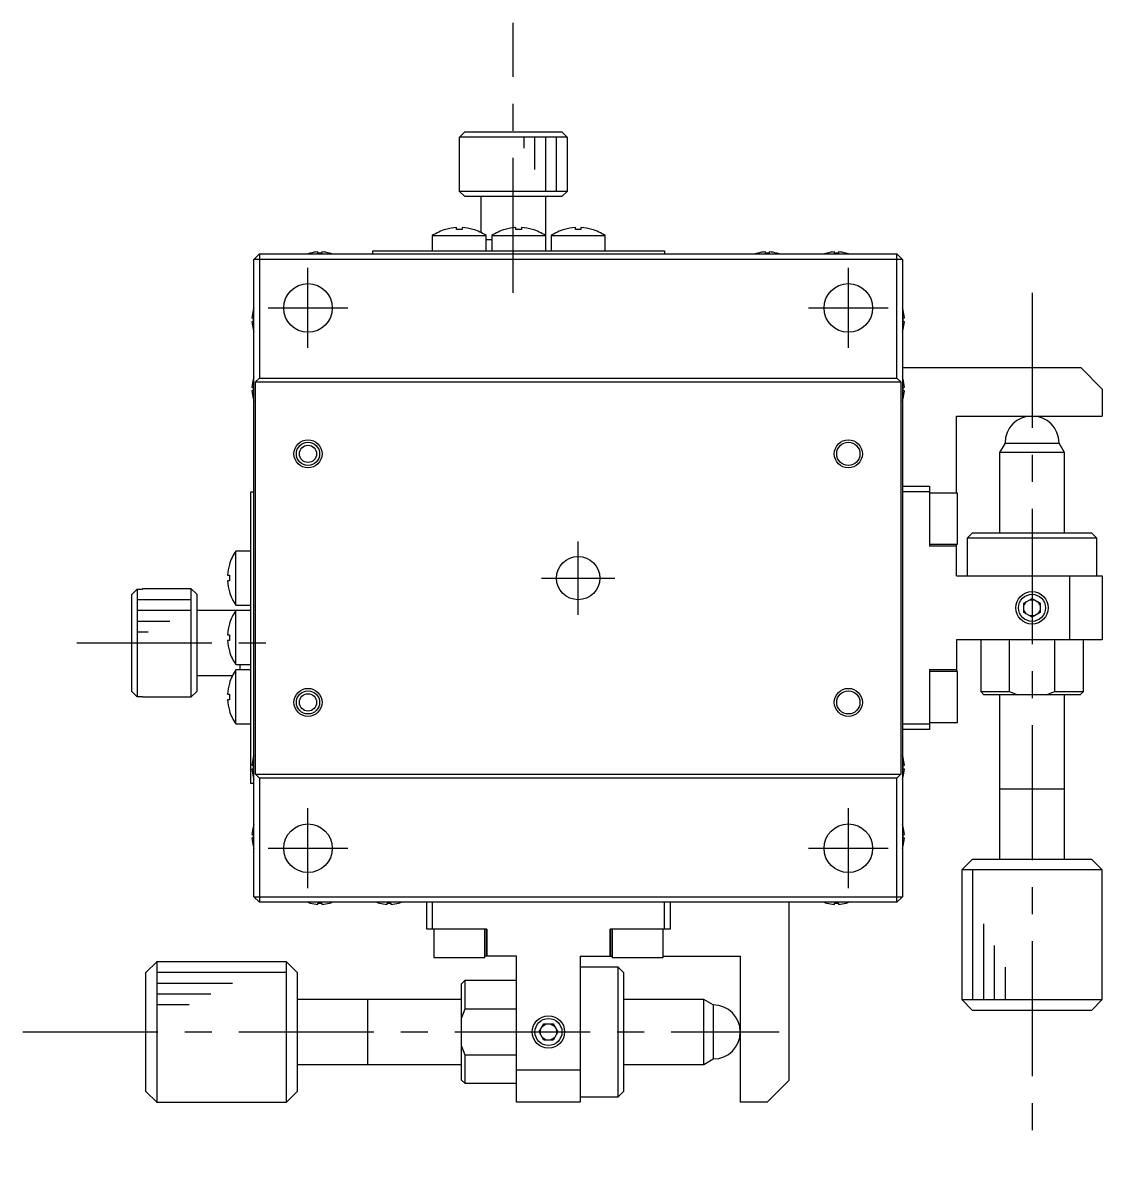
# Model space of a CAD drawing. Extents: x 45 to 384, y 9 to 263.
# Drawn here: x 284 to 383.9, y 100.3 to 205.3 of the extents above; entities that cross this region are included whole.
import ezdxf

# ---------------------------------------------------------------- set-up
doc = ezdxf.new("R2010")
doc.units = 0
doc.header["$LTSCALE"] = 10
doc.linetypes.add('CENTER', pattern=[2, 1.25, -0.25, 0.25, -0.25])
doc.layers.get('0').update_dxf_attribs({"linetype": 'CONTINUOUS'})
doc.layers.add('CENTER', color=1, linetype='CENTER')

msp = doc.modelspace()

# ---------------------------------------------------------------- linework, layer by layer
at = {"color": 7, "linetype": 'CONTINUOUS'}
for p, q in [((324.390936, 194.651821), (324.892724, 195.151821)), ((324.390936, 194.151821), (324.390936, 194.651821)), ((334.358885, 194.651821), (324.390936, 194.651821)), ((324.892724, 195.151821), (333.857098, 195.151821)), ((333.857098, 195.151821), (334.358885, 194.651821)), ((334.358885, 194.651821), (334.358885, 194.151821)), ((324.374911, 194.151821), (324.390936, 194.151821)), ((324.374911, 194.151821), (324.374911, 189.651821)), ((334.358885, 194.151821), (334.374911, 194.151821)), ((334.374911, 189.651821), (334.374911, 194.151821)), ((324.374911, 189.651821), (334.374911, 189.651821)), ((324.374911, 189.651821), (324.874911, 189.151821)), ((333.874911, 189.151821), (324.874911, 189.151821)), ((326.374911, 189.151821), (326.374911, 185.83295)), ((332.374911, 184.151821), (332.374911, 189.151821)), ((333.874911, 189.151821), (334.374911, 189.651821)), ((323.116321, 186.114402), (323.112978, 186.121257)), ((324.114911, 186.114402), (324.114911, 186.286774)), ((324.634911, 186.114402), (324.114911, 186.114402)), ((324.634911, 186.286774), (324.634911, 186.114402)), ((325.636843, 186.121257), (325.6335, 186.114402)), ((328.616321, 186.114402), (328.612978, 186.121257)), ((329.614911, 186.114402), (329.614911, 186.286774)), ((330.134911, 186.114402), (329.614911, 186.114402)), ((330.134911, 186.286774), (330.134911, 186.114402)), ((331.136843, 186.121257), (331.1335, 186.114402)), ((334.116321, 186.114402), (334.112978, 186.121257)), ((335.114911, 186.114402), (335.114911, 186.286774)), ((335.634911, 186.114402), (335.114911, 186.114402)), ((335.634911, 186.286774), (335.634911, 186.114402)), ((336.636843, 186.121257), (336.6335, 186.114402)), ((321.874911, 185.543478), (321.874911, 184.151821)), ((321.874911, 185.543478), (326.874911, 185.543478)), ((326.874911, 184.151821), (326.874911, 185.543478)), ((327.374911, 185.151821), (326.874911, 185.151821)), ((327.374911, 185.543478), (327.374911, 184.151821)), ((327.374911, 185.543478), (332.374911, 185.543478)), ((332.874911, 185.543478), (332.874911, 184.151821)), ((332.874911, 185.543478), (337.874911, 185.543478)), ((337.874911, 184.151821), (337.874911, 185.543478)), ((305.874911, 183.851821), (305.374911, 183.351821)), ((305.874911, 183.851821), (364.874911, 183.851821)), ((305.874911, 183.851821), (305.874911, 172.351821)), ((310.588549, 183.921343), (310.586295, 183.925965)), ((311.294911, 183.921343), (311.294911, 184.04168)), ((311.654911, 183.921343), (311.294911, 183.921343)), ((311.654911, 184.04168), (311.654911, 183.921343)), ((312.363527, 183.925965), (312.361272, 183.921343)), ((316.374911, 183.851821), (316.374911, 184.151821)), ((316.374911, 184.151821), (343.374911, 184.151821)), ((343.374911, 184.151821), (343.374911, 183.851821)), ((351.988549, 183.921343), (351.986295, 183.925965)), ((352.694911, 183.921343), (352.694911, 184.04168)), ((353.054911, 183.921343), (352.694911, 183.921343)), ((353.054911, 184.04168), (353.054911, 183.921343)), ((353.763527, 183.925965), (353.761272, 183.921343)), ((358.388549, 183.921343), (358.386295, 183.925965)), ((359.094911, 183.921343), (359.094911, 184.04168)), ((359.454911, 183.921343), (359.094911, 183.921343)), ((359.454911, 184.04168), (359.454911, 183.921343)), ((360.163527, 183.925965), (360.161272, 183.921343)), ((365.374911, 183.351821), (364.874911, 183.851821)), ((364.874911, 172.351821), (364.874911, 183.851821)), ((305.374911, 124.351821), (305.374911, 183.351821)), ((365.374911, 183.351821), (305.374911, 183.351821)), ((365.374911, 183.351821), (365.374911, 124.351821)), ((305.300767, 178.640437), (305.305389, 178.638182)), ((365.444432, 178.638182), (365.449055, 178.640437)), ((305.185052, 177.931821), (305.305389, 177.931821)), ((305.305389, 177.571821), (305.185052, 177.571821)), ((305.305389, 177.931821), (305.305389, 177.571821)), ((365.444432, 177.931821), (365.564769, 177.931821)), ((365.444432, 177.571821), (365.444432, 177.931821)), ((365.564769, 177.571821), (365.444432, 177.571821)), ((305.305389, 176.865459), (305.300767, 176.863205)), ((365.449055, 176.863205), (365.444432, 176.865459)), ((365.374911, 173.351821), (381.874911, 173.351821)), ((383.874911, 171.351821), (381.874911, 173.351821)), ((305.300767, 172.240437), (305.305389, 172.238182)), ((305.524911, 172.001821), (305.874911, 172.351821)), ((305.874911, 172.351821), (364.874911, 172.351821)), ((364.874911, 172.351821), (365.224911, 172.001821)), ((365.444432, 172.238182), (365.449055, 172.240437)), ((305.185052, 171.531821), (305.305389, 171.531821)), ((305.305389, 171.171821), (305.185052, 171.171821)), ((305.305389, 171.531821), (305.305389, 171.171821)), ((305.524911, 135.701821), (305.524911, 172.001821)), ((305.524911, 172.001821), (365.224911, 172.001821)), ((365.224911, 172.001821), (365.224911, 135.701821)), ((365.444432, 171.531821), (365.564769, 171.531821)), ((365.444432, 171.171821), (365.444432, 171.531821)), ((365.564769, 171.171821), (365.444432, 171.171821)), ((383.874911, 171.351821), (383.874911, 168.851821)), ((305.305389, 170.465459), (305.300767, 170.463205)), ((365.449055, 170.463205), (365.444432, 170.465459)), ((370.374911, 168.851821), (383.874911, 168.851821)), ((370.374911, 161.701821), (370.374911, 168.851821)), ((374.874911, 166.351821), (374.374911, 165.485795)), ((374.874911, 166.351821), (379.874808, 166.351821)), ((380.374911, 165.485795), (379.874911, 166.351821)), ((380.374788, 165.485795), (374.374911, 165.485795)), ((374.374911, 165.485795), (374.374911, 158.05184)), ((380.374911, 158.05184), (380.374911, 165.485795)), ((305.074911, 161.851821), (305.374911, 161.851821)), ((305.074911, 134.851821), (305.074911, 161.851821)), ((365.374911, 162.351821), (367.874911, 162.351821)), ((367.874911, 161.851821), (365.374911, 161.851821)), ((367.874911, 162.351821), (367.874911, 156.804293)), ((370.474911, 161.701821), (367.874911, 161.701821)), ((370.474911, 157.001821), (370.474911, 161.701821)), ((371.874911, 158.051821), (371.374911, 157.551821)), ((383.374911, 157.551821), (371.374911, 157.551821)), ((371.374911, 157.551821), (371.374911, 154.051821)), ((371.874911, 158.051821), (382.874911, 158.051821)), ((383.374911, 157.551821), (382.874911, 158.051821)), ((383.374911, 154.051821), (383.374911, 157.551821)), ((367.874911, 157.001821), (370.474911, 157.001821)), ((367.874911, 156.833665), (370.374911, 156.833665)), ((370.374911, 156.804293), (367.874911, 156.804293)), ((370.374911, 154.051821), (370.374911, 157.001821)), ((305.074911, 156.351821), (303.683253, 156.351821)), ((303.683253, 151.351821), (303.683253, 156.351821)), ((303.105475, 155.113754), (303.11233, 155.11041)), ((302.939958, 154.111821), (303.11233, 154.111821)), ((303.11233, 153.591821), (302.939958, 153.591821)), ((303.11233, 154.111821), (303.11233, 153.591821)), ((370.374911, 154.051821), (383.874911, 154.051821)), ((380.874911, 148.151821), (380.874911, 154.051821)), ((383.874911, 154.051821), (383.874911, 148.151821)), ((294.074911, 152.334008), (294.574911, 152.835795)), ((294.074911, 143.369634), (294.074911, 152.334008)), ((294.574911, 152.835795), (294.574911, 142.867847)), ((294.574911, 152.835795), (295.074911, 152.835795)), ((295.074911, 152.835795), (295.074911, 152.851821)), ((299.574911, 152.851821), (295.074911, 152.851821)), ((299.574911, 142.851821), (299.574911, 152.851821)), ((300.074911, 152.351821), (299.574911, 152.851821)), ((300.074911, 152.351821), (300.074911, 143.351821)), ((303.11233, 152.593231), (303.105475, 152.589888)), ((303.683253, 151.351821), (305.074911, 151.351821)), ((376.624911, 151.534834), (377.374911, 151.967846)), ((376.624911, 151.302783), (376.825872, 151.650859)), ((376.624911, 150.668808), (376.624911, 151.534834)), ((377.173949, 151.851821), (377.575872, 151.851821)), ((377.374911, 151.967846), (378.124911, 151.534834)), ((377.923949, 151.650859), (378.124911, 151.302783)), ((378.124911, 151.534834), (378.124911, 150.668808)), ((305.074911, 150.851821), (300.074911, 150.851821)), ((303.683253, 145.851821), (303.683253, 150.851821)), ((376.825872, 150.552783), (376.624911, 150.900859)), ((377.374911, 150.235795), (376.624911, 150.668808)), ((377.575872, 150.351821), (377.173949, 150.351821)), ((378.124911, 150.668808), (377.374911, 150.235795)), ((378.124911, 150.900859), (377.923949, 150.552783)), ((303.105475, 149.613754), (303.11233, 149.61041)), ((302.939958, 148.611821), (303.11233, 148.611821)), ((303.11233, 148.091821), (302.939958, 148.091821)), ((303.11233, 148.611821), (303.11233, 148.091821)), ((370.374911, 148.151821), (370.374911, 145.201821)), ((383.874911, 148.151821), (370.374911, 148.151821)), ((372.624911, 148.151821), (372.624911, 143.351821)), ((375.25359, 148.151821), (375.25359, 143.351821)), ((379.496231, 143.351821), (379.496231, 148.151821)), ((382.124911, 143.351821), (382.124911, 148.151821)), ((303.11233, 147.093231), (303.105475, 147.089888)), ((303.683253, 145.851821), (305.074911, 145.851821)), ((305.074911, 145.351821), (303.683253, 145.351821)), ((303.683253, 140.351821), (303.683253, 145.351821)), ((304.074911, 145.851821), (304.074911, 145.351821)), ((367.874911, 145.399349), (370.374911, 145.399349)), ((367.874911, 145.399349), (367.874911, 139.851821)), ((370.374911, 145.369976), (367.874911, 145.369976)), ((370.474911, 145.201821), (367.874911, 145.201821)), ((370.474911, 140.501821), (370.474911, 145.201821)), ((300.074911, 144.851821), (303.393782, 144.851821)), ((303.105475, 144.113754), (303.11233, 144.11041)), ((294.574911, 142.867847), (294.074911, 143.369634)), ((295.074911, 142.867847), (294.574911, 142.867847)), ((295.074911, 142.851821), (295.074911, 142.867847)), ((295.074911, 142.851821), (299.574911, 142.851821)), ((299.574911, 142.851821), (300.074911, 143.351821)), ((302.939958, 143.111821), (303.11233, 143.111821)), ((303.11233, 143.111821), (303.11233, 142.591821)), ((372.624911, 143.351821), (375.25359, 143.351821)), ((372.624911, 143.351821), (372.924911, 143.051821)), ((381.824911, 143.051821), (372.924911, 143.051821)), ((374.374911, 143.051802), (374.374911, 127.851821)), ((375.25359, 143.351821), (376.05582, 143.051821)), ((378.694001, 143.051821), (379.496231, 143.351821)), ((379.496231, 143.351821), (382.124911, 143.351821)), ((380.374911, 127.851821), (380.374911, 143.051802)), ((381.824911, 143.051821), (382.124911, 143.351821)), ((303.11233, 142.591821), (302.939958, 142.591821)), ((303.11233, 141.593231), (303.105475, 141.589888)), ((303.683253, 140.351821), (305.074911, 140.351821)), ((365.374911, 140.351821), (367.874911, 140.351821)), ((367.874911, 139.851821), (365.374911, 139.851821)), ((367.874911, 140.501821), (370.474911, 140.501821)), ((305.185052, 136.531821), (305.305389, 136.531821)), ((305.300767, 137.240437), (305.305389, 137.238182)), ((305.305389, 136.531821), (305.305389, 136.171821)), ((365.444432, 137.238182), (365.449055, 137.240437)), ((365.444432, 136.531821), (365.564769, 136.531821)), ((365.444432, 136.171821), (365.444432, 136.531821)), ((305.305389, 136.171821), (305.185052, 136.171821)), ((305.305389, 135.465459), (305.300767, 135.463205)), ((305.874911, 135.351821), (305.524911, 135.701821)), ((305.524911, 135.701821), (365.224911, 135.701821)), ((365.224911, 135.701821), (364.874911, 135.351821)), ((365.564769, 136.171821), (365.444432, 136.171821)), ((365.449055, 135.463205), (365.444432, 135.465459)), ((305.374911, 134.851821), (305.074911, 134.851821)), ((364.874911, 135.351821), (305.874911, 135.351821)), ((305.874911, 135.351821), (305.874911, 123.851821)), ((364.874911, 123.851821), (364.874911, 135.351821)), ((374.374906, 134.351821), (380.374916, 134.351821)), ((305.300767, 130.840437), (305.305389, 130.838182)), ((365.444432, 130.838182), (365.449055, 130.840437)), ((305.185052, 130.131821), (305.305389, 130.131821)), ((305.305389, 129.771821), (305.185052, 129.771821)), ((305.305389, 130.131821), (305.305389, 129.771821)), ((365.444432, 130.131821), (365.564769, 130.131821)), ((365.444432, 129.771821), (365.444432, 130.131821)), ((365.564769, 129.771821), (365.444432, 129.771821)), ((305.305389, 129.065459), (305.300767, 129.063205)), ((365.449055, 129.063205), (365.444432, 129.065459)), ((371.874911, 127.851821), (370.874911, 126.851821)), ((371.874911, 127.851821), (382.874685, 127.851821)), ((383.874911, 126.851821), (382.874911, 127.851821)), ((370.874911, 126.851821), (370.874911, 114.851821)), ((383.874911, 126.851821), (370.874911, 126.851821)), ((383.874911, 114.851821), (383.874911, 126.851821)), ((305.374911, 124.351821), (305.874911, 123.851821)), ((305.374911, 124.351821), (365.374911, 124.351821)), ((364.874911, 123.851821), (365.374911, 124.351821)), ((364.874911, 123.851821), (305.874911, 123.851821)), ((310.586295, 123.777677), (310.588549, 123.782299)), ((311.294911, 123.782299), (311.654911, 123.782299)), ((311.294911, 123.661962), (311.294911, 123.782299)), ((311.654911, 123.782299), (311.654911, 123.661962)), ((312.361272, 123.782299), (312.363527, 123.777677)), ((316.986295, 123.777677), (316.988549, 123.782299)), ((317.694911, 123.782299), (318.054911, 123.782299)), ((317.694911, 123.661962), (317.694911, 123.782299)), ((318.054911, 123.782299), (318.054911, 123.661962)), ((318.761272, 123.782299), (318.763527, 123.777677)), ((321.374911, 121.351821), (321.374911, 123.851821)), ((321.874911, 123.851821), (321.874911, 121.351821)), ((343.374911, 121.351821), (343.374911, 123.851821)), ((343.874911, 123.851821), (343.874911, 121.351821)), ((354.874911, 123.851821), (354.874911, 107.351821)), ((358.386295, 123.777677), (358.388549, 123.782299)), ((359.094911, 123.782299), (359.454911, 123.782299)), ((359.094911, 123.661962), (359.094911, 123.782299)), ((359.454911, 123.782299), (359.454911, 123.661962)), ((360.161272, 123.782299), (360.163527, 123.777677)), ((326.922438, 121.351821), (321.374911, 121.351821)), ((322.024911, 121.351821), (322.024911, 118.751821)), ((326.724911, 118.751821), (326.724911, 121.351821)), ((326.893066, 118.851821), (326.893066, 121.351821)), ((326.922438, 121.351821), (326.922438, 118.851821)), ((338.327383, 118.851821), (338.327383, 121.351821)), ((343.874911, 121.351821), (338.327383, 121.351821)), ((338.356755, 121.351821), (338.356755, 118.851821)), ((338.524911, 121.351821), (338.524911, 118.751821)), ((343.224911, 118.751821), (343.224911, 121.351821)), ((322.024911, 118.751821), (326.724911, 118.751821)), ((329.674911, 118.851821), (326.724911, 118.851821)), ((329.674911, 105.351821), (329.674911, 118.851821)), ((335.574911, 118.851821), (338.524911, 118.851821)), ((335.574911, 118.851821), (335.574911, 105.351821)), ((338.524911, 118.751821), (343.224911, 118.751821)), ((343.224911, 118.851821), (350.374911, 118.851821)), ((350.374911, 118.851821), (350.374911, 105.351821)), ((296.374911, 118.351821), (295.374911, 117.351821)), ((296.374911, 118.351821), (296.374911, 105.351821)), ((308.374911, 118.351821), (296.374911, 118.351821)), ((309.374911, 117.351821), (308.374911, 118.351821)), ((308.374911, 105.351821), (308.374911, 118.351821)), ((339.074911, 117.851821), (335.574911, 117.851821)), ((339.074911, 105.851821), (339.074911, 117.851821)), ((339.574911, 117.351821), (339.074911, 117.851821)), ((295.374911, 106.351821), (295.374911, 117.351821)), ((309.374911, 117.351821), (309.374911, 106.352046)), ((324.874911, 116.601821), (324.574911, 116.301821)), ((324.874911, 116.601821), (324.874911, 113.973141)), ((329.674911, 116.601821), (324.874911, 116.601821)), ((339.574911, 117.351821), (339.574911, 106.351821)), ((324.574911, 107.401821), (324.574911, 116.301821)), ((324.574891, 114.851821), (309.374911, 114.851821)), ((315.874911, 114.851826), (315.874911, 108.851816)), ((347.008885, 114.851821), (339.57493, 114.851821)), ((347.008885, 108.851944), (347.008885, 114.851821)), ((347.874911, 114.351821), (347.008885, 114.851821)), ((370.874911, 114.851821), (383.874911, 114.851821)), ((370.874911, 114.851821), (371.874911, 113.851821)), ((382.874911, 113.851821), (383.874911, 114.851821)), ((324.874911, 113.973141), (324.574911, 113.170911)), ((329.674911, 113.973141), (324.874911, 113.973141)), ((347.874911, 114.351821), (347.874911, 109.351923)), ((382.874911, 113.851821), (371.874911, 113.851821)), ((331.758885, 111.851821), (332.191898, 112.601821)), ((332.075872, 112.400859), (332.423949, 112.601821)), ((332.191898, 112.601821), (333.057923, 112.601821)), ((332.825872, 112.601821), (333.173949, 112.400859)), ((333.057923, 112.601821), (333.490936, 111.851821)), ((332.191898, 111.101821), (331.758885, 111.851821)), ((331.874911, 111.650859), (331.874911, 112.052783)), ((332.423949, 111.101821), (332.075872, 111.302783)), ((333.173949, 111.302783), (332.825872, 111.101821)), ((333.490936, 111.851821), (333.057923, 111.101821)), ((333.374911, 112.052783), (333.374911, 111.650859)), ((324.574911, 110.53273), (324.874911, 109.730501)), ((333.057923, 111.101821), (332.191898, 111.101821)), ((324.874911, 109.730501), (324.874911, 107.101821)), ((324.874911, 109.730501), (329.674911, 109.730501)), ((347.008885, 108.851821), (347.874911, 109.351821)), ((309.374911, 108.851821), (324.574891, 108.851821)), ((329.674911, 108.351821), (335.574911, 108.351821)), ((339.57493, 108.851821), (347.008885, 108.851821)), ((324.574911, 107.401821), (324.874911, 107.101821)), ((324.874911, 107.101821), (329.674911, 107.101821)), ((352.874911, 105.351821), (354.874911, 107.351821)), ((295.374911, 106.351821), (296.374911, 105.351821)), ((308.374911, 105.351821), (309.374911, 106.351821)), ((339.074911, 105.851821), (339.574911, 106.351821)), ((296.374911, 105.351821), (308.374911, 105.351821)), ((335.574911, 105.351821), (329.674911, 105.351821)), ((335.574911, 105.851821), (339.074911, 105.851821)), ((352.874911, 105.351821), (350.374911, 105.351821))]:
    msp.add_line(p, q, dxfattribs=at)
at = {"color": 3, "linetype": 'CONTINUOUS'}
for p, q in [((330.374911, 193.651821), (330.374911, 194.651821)), ((331.374911, 191.651821), (331.374911, 194.651821)), ((332.374911, 189.651821), (332.374911, 194.651821)), ((333.374911, 189.651821), (333.374911, 194.651821)), ((299.574911, 151.851821), (294.574911, 151.851821)), ((299.574911, 150.851821), (294.574911, 150.851821)), ((297.574911, 149.851821), (294.574911, 149.851821)), ((295.574911, 148.851821), (294.574911, 148.851821)), ((371.874911, 126.851821), (371.874911, 114.851821)), ((372.874911, 121.851821), (372.874911, 114.851821)), ((373.874911, 119.851821), (373.874911, 114.851821)), ((374.874911, 117.851821), (374.874911, 114.851821)), ((308.374911, 117.351821), (296.374911, 117.351821)), ((303.374911, 116.351821), (296.374911, 116.351821)), ((301.374911, 115.351821), (296.374911, 115.351821)), ((299.374911, 114.351821), (296.374911, 114.351821))]:
    msp.add_line(p, q, dxfattribs=at)
at = {"color": 7, "linetype": 'CONTINUOUS'}
for centre, radius in [((310.374911, 178.851821), 2.25), ((360.374911, 178.851821), 2.25), ((310.374911, 165.351821), 1.075), ((310.374911, 165.351821), 0.8), ((360.374911, 165.351821), 1.075), ((335.374911, 153.851821), 2), ((377.374911, 151.101821), 1.25), ((310.374911, 142.351821), 1.075), ((310.374911, 142.351821), 0.8), ((360.374911, 142.351821), 1.075), ((310.374911, 128.851821), 2.25), ((360.374911, 128.851821), 2.25), ((332.624911, 111.851821), 1.25)]:
    msp.add_circle(centre, radius, dxfattribs=at)
at = {"color": 3, "linetype": 'CONTINUOUS'}
for centre, radius in [((310.374911, 165.351821), 1.3), ((360.374911, 165.351821), 1.3), ((377.374911, 151.101821), 1.5), ((310.374911, 142.351821), 1.3), ((360.374911, 142.351821), 1.3), ((332.624911, 111.851821), 1.5)]:
    msp.add_circle(centre, radius, dxfattribs=at)
at = {"color": 7, "linetype": 'CONTINUOUS'}
for centre, radius, start, end in [((324.374911, 181.801821), 4.5, 106.285843, 123.748989), ((324.374911, 181.801821), 4.492483, 93.317816, 106.26943), ((324.374911, 181.801821), 4.492483, 73.73057, 86.682184), ((324.374911, 181.801821), 4.5, 56.251011, 73.714157), ((329.874911, 181.801821), 4.5, 106.285843, 123.748989), ((329.874911, 181.801821), 4.492483, 93.317816, 106.26943), ((329.874911, 181.801821), 4.492483, 73.73057, 86.682184), ((329.874911, 181.801821), 4.5, 56.251011, 73.714157), ((335.374911, 181.801821), 4.5, 106.285843, 123.748989), ((335.374911, 181.801821), 4.492483, 93.317816, 106.26943), ((335.374911, 181.801821), 4.492483, 73.73057, 86.682184), ((335.374911, 181.801821), 4.5, 56.251011, 73.714157), ((311.474911, 180.851821), 3.2, 106.122533, 110.364135), ((311.474911, 180.851821), 3.194933, 93.229709, 106.106712), ((311.474911, 180.851821), 3.194933, 73.893288, 86.770291), ((311.474911, 180.851821), 3.2, 69.635865, 73.877467), ((352.874911, 180.851821), 3.2, 106.122533, 110.364135), ((352.874911, 180.851821), 3.194933, 93.229709, 106.106712), ((352.874911, 180.851821), 3.194933, 73.893288, 86.770291), ((352.874911, 180.851821), 3.2, 69.635865, 73.877467), ((359.274911, 180.851821), 3.2, 106.122533, 110.364135), ((359.274911, 180.851821), 3.194933, 93.229709, 106.106712), ((359.274911, 180.851821), 3.194933, 73.893288, 86.770291), ((359.274911, 180.851821), 3.2, 69.635865, 73.877467), ((308.374911, 177.751821), 3.194933, 163.893288, 176.770291), ((308.374911, 177.751821), 3.2, 159.635865, 163.877467), ((362.374911, 177.751821), 3.2, 16.122533, 20.364135), ((362.374911, 177.751821), 3.194933, 3.229709, 16.106712), ((308.374911, 177.751821), 3.194933, 183.229709, 196.106712), ((362.374911, 177.751821), 3.194933, 343.893288, 356.770291), ((308.374911, 177.751821), 3.2, 196.122533, 200.364135), ((362.374911, 177.751821), 3.2, 339.635865, 343.877467), ((308.374911, 171.351821), 3.194933, 163.893288, 176.770291), ((308.374911, 171.351821), 3.2, 159.635865, 163.877467), ((362.374911, 171.351821), 3.2, 16.122533, 20.364135), ((362.374911, 171.351821), 3.194933, 3.229709, 16.106712), ((308.374911, 171.351821), 3.194933, 183.229709, 196.106712), ((362.374911, 171.351821), 3.194933, 343.893288, 356.770291), ((308.374911, 171.351821), 3.2, 196.122533, 200.364135), ((362.374911, 171.351821), 3.2, 339.635865, 343.877467), ((377.374911, 166.351821), 2.5, 0, 180), ((307.424911, 153.851821), 4.5, 146.251011, 163.714157), ((307.424911, 153.851821), 4.492483, 163.73057, 176.682184), ((307.424911, 153.851821), 4.492483, 183.317816, 196.26943), ((307.424911, 153.851821), 4.5, 196.285843, 213.748989), ((307.424911, 148.351821), 4.5, 146.251011, 163.714157), ((307.424911, 148.351821), 4.492483, 163.73057, 176.682184), ((307.424911, 148.351821), 4.492483, 183.317816, 196.26943), ((307.424911, 148.351821), 4.5, 196.285843, 213.748989), ((307.424911, 142.851821), 4.5, 146.251011, 163.714157), ((307.424911, 142.851821), 4.492483, 163.73057, 176.682184), ((307.424911, 142.851821), 4.492483, 183.317816, 196.26943), ((307.424911, 142.851821), 4.5, 196.285843, 213.748989), ((308.374911, 136.351821), 3.194933, 163.893288, 176.770291), ((308.374911, 136.351821), 3.2, 159.635865, 163.877467), ((362.374911, 136.351821), 3.2, 16.122533, 20.364135), ((362.374911, 136.351821), 3.194933, 3.229709, 16.106712), ((308.374911, 136.351821), 3.194933, 183.229709, 196.106712), ((308.374911, 136.351821), 3.2, 196.122533, 200.364135), ((362.374911, 136.351821), 3.2, 339.635865, 343.877467), ((362.374911, 136.351821), 3.194933, 343.893288, 356.770291), ((308.374911, 129.951821), 3.194933, 163.893288, 176.770291), ((308.374911, 129.951821), 3.2, 159.635865, 163.877467), ((362.374911, 129.951821), 3.2, 16.122533, 20.364135), ((362.374911, 129.951821), 3.194933, 3.229709, 16.106712), ((308.374911, 129.951821), 3.194933, 183.229709, 196.106712), ((362.374911, 129.951821), 3.194933, 343.893288, 356.770291), ((308.374911, 129.951821), 3.2, 196.122533, 200.364135), ((362.374911, 129.951821), 3.2, 339.635865, 343.877467), ((311.474911, 126.851821), 3.2, 249.635865, 253.877467), ((311.474911, 126.851821), 3.194933, 253.893288, 266.770291), ((311.474911, 126.851821), 3.194933, 273.229709, 286.106712), ((311.474911, 126.851821), 3.2, 286.122533, 290.364135), ((317.874911, 126.851821), 3.2, 249.635865, 253.877467), ((317.874911, 126.851821), 3.194933, 253.893288, 266.770291), ((317.874911, 126.851821), 3.194933, 273.229709, 286.106712), ((317.874911, 126.851821), 3.2, 286.122533, 290.364135), ((359.274911, 126.851821), 3.2, 249.635865, 253.877467), ((359.274911, 126.851821), 3.194933, 253.893288, 266.770291), ((359.274911, 126.851821), 3.194933, 273.229709, 286.106712), ((359.274911, 126.851821), 3.2, 286.122533, 290.364135), ((347.874911, 111.851821), 2.5, 270, 90)]:
    msp.add_arc(centre, radius, start, end, dxfattribs=at)
at = {"layer": 'CENTER', "color": 1, "linetype": 'CENTER'}
for p, q in [((329.374911, 180.251821), (329.374911, 205.251821)), ((310.374911, 175.151821), (310.374911, 182.551821)), ((360.374911, 175.151821), (360.374911, 182.551821)), ((377.374911, 180.251821), (377.374911, 100.251821)), ((306.674911, 178.851821), (314.074911, 178.851821)), ((356.674911, 178.851821), (364.074911, 178.851821)), ((335.374911, 150.451821), (335.374911, 157.251821)), ((331.974911, 153.851821), (338.774911, 153.851821)), ((288.974911, 147.851821), (308.974911, 147.851821)), ((310.374911, 125.151821), (310.374911, 132.551821)), ((360.374911, 125.151821), (360.374911, 132.551821)), ((306.674911, 128.851821), (314.074911, 128.851821)), ((356.674911, 128.851821), (364.074911, 128.851821)), ((283.974911, 111.851821), (353.974911, 111.851821))]:
    msp.add_line(p, q, dxfattribs=at)

doc.saveas('drawing.dxf')
